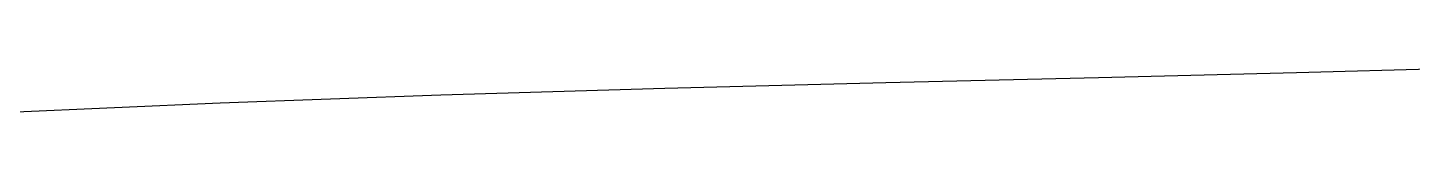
# Model space of a CAD drawing. Header units: millimetres. Extents: x 104198 to 1296755, y -81101 to 81453.
# Drawn here: x 591287.6 to 591384, y -26055.7 to -26052.6 of the extents above; entities that cross this region are included whole.
import ezdxf

# ---------------------------------------------------------------- set-up
doc = ezdxf.new("R2010")
doc.units = ezdxf.units.MM
doc.linetypes.add('HIDDEN2', pattern=[0.1875, 0.125, -0.0625])

# ---------------------------------------------------------------- blocks, each defined once
blk = doc.blocks.new('hgfhdrht')
at = {"color": 250, "linetype": 'HIDDEN2', "ltscale": 600}
for p, q in [((591375.94, -31059.174, 0), (591388.308, -31058.83, 0)), ((591347.353, -31059.864, 0), (591362.151, -31059.51, 0)), ((591362.151, -31059.51, 0), (591375.94, -31059.174, 0)), ((591301.009, -31061.27, 0), (591316.372, -31060.72, 0)), ((591316.372, -31060.72, 0), (591331.957, -31060.259, 0)), ((591331.957, -31060.259, 0), (591347.353, -31059.864, 0)), ((591286.279, -31061.934, 0), (591301.009, -31061.27, 0))]:
    blk.add_line(p, q, dxfattribs=at)

msp = doc.modelspace()

# ---------------------------------------------------------------- block references
at = {"color": 2}
msp.add_blockref('hgfhdrht', (0, 5006.229), dxfattribs=at)

doc.saveas('drawing.dxf')
